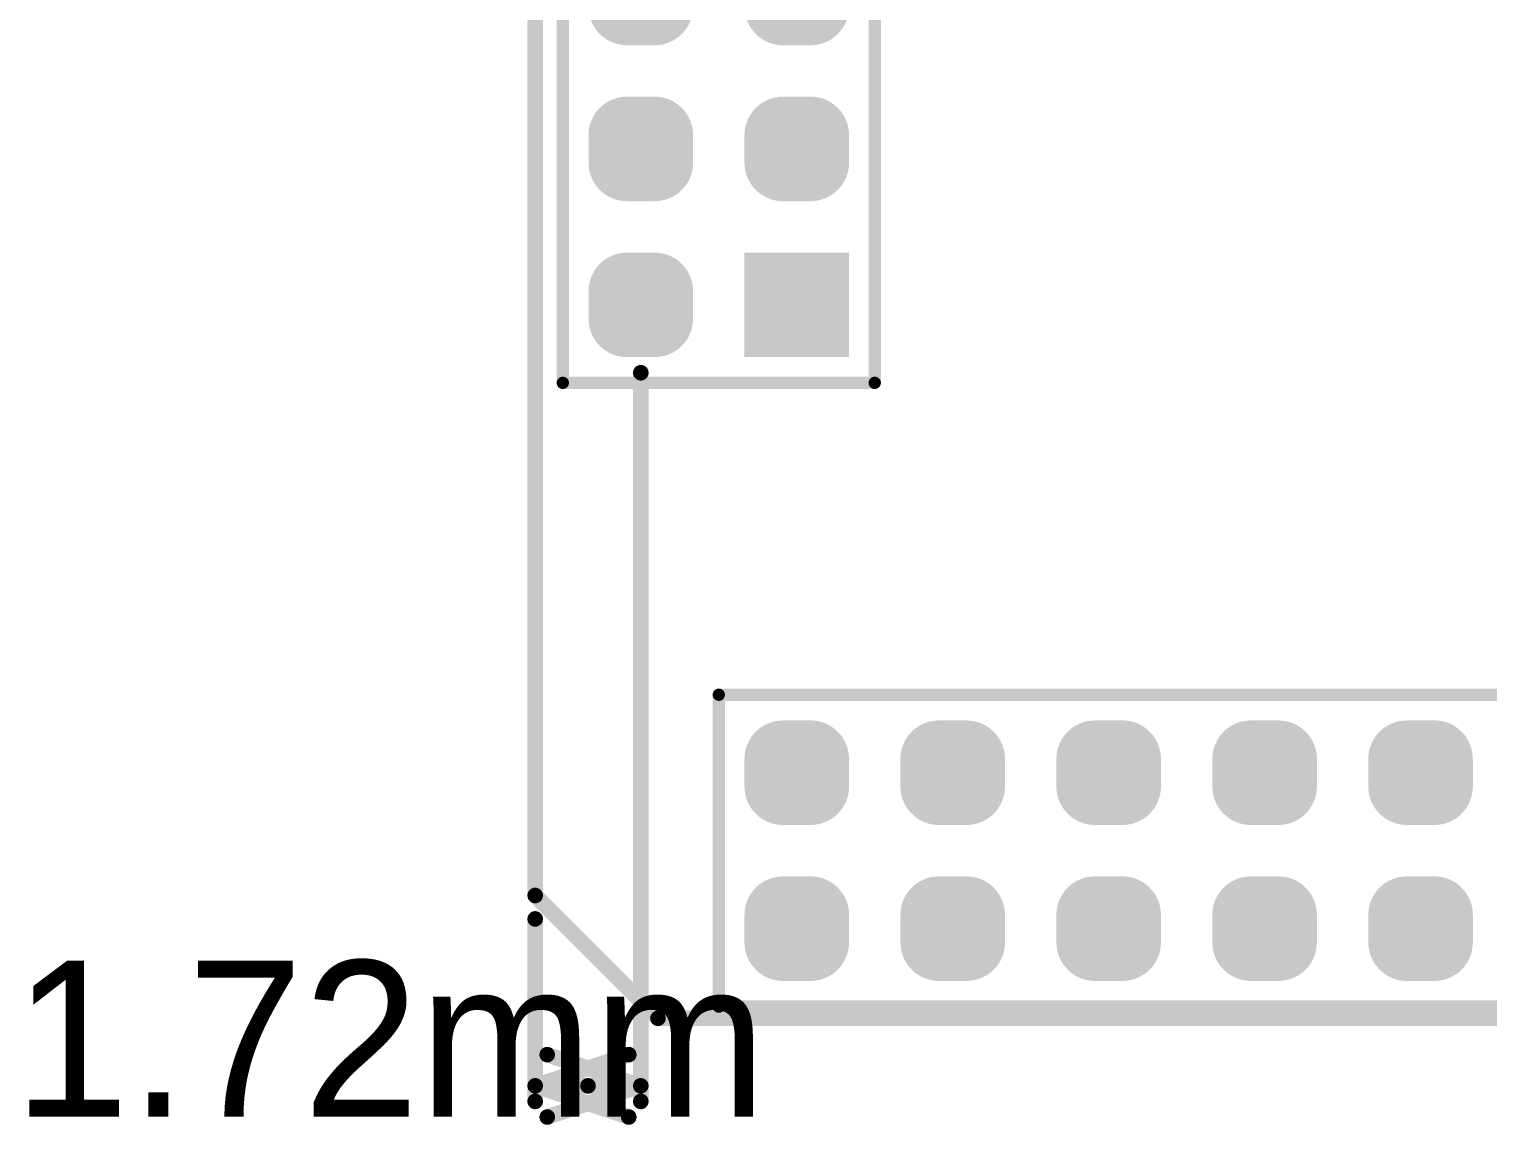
# Model space of a CAD drawing. Extents: x 4.92 to 7.06, y 1.62 to 3.45.
# Drawn here: x 5.008 to 5.943, y 1.624 to 2.327 of the extents above; entities that cross this region are included whole.
import ezdxf

# ---------------------------------------------------------------- set-up
doc = ezdxf.new("R2010")
doc.units = 0
doc.layers.get('0').update_dxf_attribs({"linetype": 'CONTINUOUS'})
for name, color, linetype in [('BOTTOMLAYER', 5, 'CONTINUOUS'), ('BOTTOMSOLDER', 6, 'CONTINUOUS'), ('KEEPOUTLAYER', 6, 'CONTINUOUS'), ('MECHANICAL15', 56, 'CONTINUOUS'), ('MULTILAYER', 9, 'CONTINUOUS'), ('TOPLAYER', 1, 'CONTINUOUS'), ('TOPOVERLAY', 2, 'CONTINUOUS'), ('TOPSOLDER', 216, 'CONTINUOUS')]:
    doc.layers.add(name, color=color, linetype=linetype)

# ---------------------------------------------------------------- blocks, each defined once
blk = doc.blocks.new('H______5X2_1')
at = {"layer": 'BOTTOMLAYER', "const_width": 0.02067}
for points in [[(-0.01919, 0.10886, 1), (0.00148, 0.10886, 1)], [(-0.00148, 0.10886, 1), (0.01919, 0.10886, 1)], [(0.08081, 0.10886, 1), (0.10148, 0.10886, 1)], [(0.09852, 0.10886, 1), (0.11919, 0.10886, 1)], [(0.18081, 0.10886, 1), (0.20148, 0.10886, 1)], [(0.19852, 0.10886, 1), (0.21919, 0.10886, 1)], [(0.28081, 0.10886, 1), (0.30148, 0.10886, 1)], [(0.29852, 0.10886, 1), (0.31919, 0.10886, 1)], [(0.38081, 0.10886, 1), (0.40148, 0.10886, 1)], [(0.39852, 0.10886, 1), (0.41919, 0.10886, 1)], [(-0.01919, 0.09114, 1), (0.00148, 0.09114, 1)], [(-0.00148, 0.09114, 1), (0.01919, 0.09114, 1)], [(0.08081, 0.09114, 1), (0.10148, 0.09114, 1)], [(0.09852, 0.09114, 1), (0.11919, 0.09114, 1)], [(0.18081, 0.09114, 1), (0.20148, 0.09114, 1)], [(0.19852, 0.09114, 1), (0.21919, 0.09114, 1)], [(0.28081, 0.09114, 1), (0.30148, 0.09114, 1)], [(0.29852, 0.09114, 1), (0.31919, 0.09114, 1)], [(0.38081, 0.09114, 1), (0.40148, 0.09114, 1)], [(0.39852, 0.09114, 1), (0.41919, 0.09114, 1)], [(0.08081, 0.00886, 1), (0.10148, 0.00886, 1)], [(0.09852, 0.00886, 1), (0.11919, 0.00886, 1)], [(0.18081, 0.00886, 1), (0.20148, 0.00886, 1)], [(0.19852, 0.00886, 1), (0.21919, 0.00886, 1)], [(0.28081, 0.00886, 1), (0.30148, 0.00886, 1)], [(0.29852, 0.00886, 1), (0.31919, 0.00886, 1)], [(0.38081, 0.00886, 1), (0.40148, 0.00886, 1)], [(0.39852, 0.00886, 1), (0.41919, 0.00886, 1)], [(0.08081, -0.00886, 1), (0.10148, -0.00886, 1)], [(0.09852, -0.00886, 1), (0.11919, -0.00886, 1)], [(0.18081, -0.00886, 1), (0.20148, -0.00886, 1)], [(0.19852, -0.00886, 1), (0.21919, -0.00886, 1)], [(0.28081, -0.00886, 1), (0.30148, -0.00886, 1)], [(0.29852, -0.00886, 1), (0.31919, -0.00886, 1)], [(0.38081, -0.00886, 1), (0.40148, -0.00886, 1)], [(0.39852, -0.00886, 1), (0.41919, -0.00886, 1)]]:
    blk.add_lwpolyline(points, format="xyb", close=True, dxfattribs=at)
at = {"layer": 'BOTTOMLAYER'}
for points in [[(-0.00886, 0.07047), (0.00886, 0.07047), (-0.00886, 0.12953), (0.00886, 0.12953)], [(0.09114, 0.07047), (0.10886, 0.07047), (0.09114, 0.12953), (0.10886, 0.12953)], [(0.19114, 0.07047), (0.20886, 0.07047), (0.19114, 0.12953), (0.20886, 0.12953)], [(0.29114, 0.07047), (0.30886, 0.07047), (0.29114, 0.12953), (0.30886, 0.12953)], [(0.39114, 0.07047), (0.40886, 0.07047), (0.39114, 0.12953), (0.40886, 0.12953)], [(-0.02953, 0.09114), (0.02953, 0.09114), (-0.02953, 0.10886), (0.02953, 0.10886)], [(0.07047, 0.09114), (0.12953, 0.09114), (0.07047, 0.10886), (0.12953, 0.10886)], [(0.17047, 0.09114), (0.22953, 0.09114), (0.17047, 0.10886), (0.22953, 0.10886)], [(0.27047, 0.09114), (0.32953, 0.09114), (0.27047, 0.10886), (0.32953, 0.10886)], [(0.37047, 0.09114), (0.42953, 0.09114), (0.37047, 0.10886), (0.42953, 0.10886)], [(-0.02953, -0.02953), (0.02953, -0.02953), (-0.02953, 0.02953), (0.02953, 0.02953)], [(0.09114, -0.02953), (0.10886, -0.02953), (0.09114, 0.02953), (0.10886, 0.02953)], [(0.19114, -0.02953), (0.20886, -0.02953), (0.19114, 0.02953), (0.20886, 0.02953)], [(0.29114, -0.02953), (0.30886, -0.02953), (0.29114, 0.02953), (0.30886, 0.02953)], [(0.39114, -0.02953), (0.40886, -0.02953), (0.39114, 0.02953), (0.40886, 0.02953)], [(0.07047, -0.00886), (0.12953, -0.00886), (0.07047, 0.00886), (0.12953, 0.00886)], [(0.17047, -0.00886), (0.22953, -0.00886), (0.17047, 0.00886), (0.22953, 0.00886)], [(0.27047, -0.00886), (0.32953, -0.00886), (0.27047, 0.00886), (0.32953, 0.00886)], [(0.37047, -0.00886), (0.42953, -0.00886), (0.37047, 0.00886), (0.42953, 0.00886)]]:
    blk.add_solid(points, dxfattribs=at)
at = {"layer": 'BOTTOMSOLDER', "const_width": 0.02467}
for points in [[(-0.02119, 0.10886, 1), (0.00348, 0.10886, 1)], [(-0.00348, 0.10886, 1), (0.02119, 0.10886, 1)], [(0.07881, 0.10886, 1), (0.10348, 0.10886, 1)], [(0.09652, 0.10886, 1), (0.12119, 0.10886, 1)], [(0.17881, 0.10886, 1), (0.20348, 0.10886, 1)], [(0.19652, 0.10886, 1), (0.22119, 0.10886, 1)], [(0.27881, 0.10886, 1), (0.30348, 0.10886, 1)], [(0.29652, 0.10886, 1), (0.32119, 0.10886, 1)], [(0.37881, 0.10886, 1), (0.40348, 0.10886, 1)], [(0.39652, 0.10886, 1), (0.42119, 0.10886, 1)], [(-0.02119, 0.09114, 1), (0.00348, 0.09114, 1)], [(-0.00348, 0.09114, 1), (0.02119, 0.09114, 1)], [(0.07881, 0.09114, 1), (0.10348, 0.09114, 1)], [(0.09652, 0.09114, 1), (0.12119, 0.09114, 1)], [(0.17881, 0.09114, 1), (0.20348, 0.09114, 1)], [(0.19652, 0.09114, 1), (0.22119, 0.09114, 1)], [(0.27881, 0.09114, 1), (0.30348, 0.09114, 1)], [(0.29652, 0.09114, 1), (0.32119, 0.09114, 1)], [(0.37881, 0.09114, 1), (0.40348, 0.09114, 1)], [(0.39652, 0.09114, 1), (0.42119, 0.09114, 1)], [(0.07881, 0.00886, 1), (0.10348, 0.00886, 1)], [(0.09652, 0.00886, 1), (0.12119, 0.00886, 1)], [(0.17881, 0.00886, 1), (0.20348, 0.00886, 1)], [(0.19652, 0.00886, 1), (0.22119, 0.00886, 1)], [(0.27881, 0.00886, 1), (0.30348, 0.00886, 1)], [(0.29652, 0.00886, 1), (0.32119, 0.00886, 1)], [(0.37881, 0.00886, 1), (0.40348, 0.00886, 1)], [(0.39652, 0.00886, 1), (0.42119, 0.00886, 1)], [(0.07881, -0.00886, 1), (0.10348, -0.00886, 1)], [(0.09652, -0.00886, 1), (0.12119, -0.00886, 1)], [(0.17881, -0.00886, 1), (0.20348, -0.00886, 1)], [(0.19652, -0.00886, 1), (0.22119, -0.00886, 1)], [(0.27881, -0.00886, 1), (0.30348, -0.00886, 1)], [(0.29652, -0.00886, 1), (0.32119, -0.00886, 1)], [(0.37881, -0.00886, 1), (0.40348, -0.00886, 1)], [(0.39652, -0.00886, 1), (0.42119, -0.00886, 1)]]:
    blk.add_lwpolyline(points, format="xyb", close=True, dxfattribs=at)
at = {"layer": 'BOTTOMSOLDER'}
for points in [[(-0.00886, 0.06647), (0.00886, 0.06647), (-0.00886, 0.13353), (0.00886, 0.13353)], [(0.09114, 0.06647), (0.10886, 0.06647), (0.09114, 0.13353), (0.10886, 0.13353)], [(0.19114, 0.06647), (0.20886, 0.06647), (0.19114, 0.13353), (0.20886, 0.13353)], [(0.29114, 0.06647), (0.30886, 0.06647), (0.29114, 0.13353), (0.30886, 0.13353)], [(0.39114, 0.06647), (0.40886, 0.06647), (0.39114, 0.13353), (0.40886, 0.13353)], [(-0.03353, 0.09114), (0.03353, 0.09114), (-0.03353, 0.10886), (0.03353, 0.10886)], [(0.06647, 0.09114), (0.13353, 0.09114), (0.06647, 0.10886), (0.13353, 0.10886)], [(0.16647, 0.09114), (0.23353, 0.09114), (0.16647, 0.10886), (0.23353, 0.10886)], [(0.26647, 0.09114), (0.33353, 0.09114), (0.26647, 0.10886), (0.33353, 0.10886)], [(0.36647, 0.09114), (0.43353, 0.09114), (0.36647, 0.10886), (0.43353, 0.10886)], [(-0.03353, -0.03353), (0.03353, -0.03353), (-0.03353, 0.03353), (0.03353, 0.03353)], [(0.09114, -0.03353), (0.10886, -0.03353), (0.09114, 0.03353), (0.10886, 0.03353)], [(0.19114, -0.03353), (0.20886, -0.03353), (0.19114, 0.03353), (0.20886, 0.03353)], [(0.29114, -0.03353), (0.30886, -0.03353), (0.29114, 0.03353), (0.30886, 0.03353)], [(0.39114, -0.03353), (0.40886, -0.03353), (0.39114, 0.03353), (0.40886, 0.03353)], [(0.06647, -0.00886), (0.13353, -0.00886), (0.06647, 0.00886), (0.13353, 0.00886)], [(0.16647, -0.00886), (0.23353, -0.00886), (0.16647, 0.00886), (0.23353, 0.00886)], [(0.26647, -0.00886), (0.33353, -0.00886), (0.26647, 0.00886), (0.33353, 0.00886)], [(0.36647, -0.00886), (0.43353, -0.00886), (0.36647, 0.00886), (0.43353, 0.00886)]]:
    blk.add_solid(points, dxfattribs=at)
at = {"layer": 'MULTILAYER', "const_width": 0.02067}
for points in [[(-0.01919, 0.10886, 1), (0.00148, 0.10886, 1)], [(-0.00148, 0.10886, 1), (0.01919, 0.10886, 1)], [(0.08081, 0.10886, 1), (0.10148, 0.10886, 1)], [(0.09852, 0.10886, 1), (0.11919, 0.10886, 1)], [(0.18081, 0.10886, 1), (0.20148, 0.10886, 1)], [(0.19852, 0.10886, 1), (0.21919, 0.10886, 1)], [(0.28081, 0.10886, 1), (0.30148, 0.10886, 1)], [(0.29852, 0.10886, 1), (0.31919, 0.10886, 1)], [(0.38081, 0.10886, 1), (0.40148, 0.10886, 1)], [(0.39852, 0.10886, 1), (0.41919, 0.10886, 1)], [(-0.01919, 0.09114, 1), (0.00148, 0.09114, 1)], [(-0.00148, 0.09114, 1), (0.01919, 0.09114, 1)], [(0.08081, 0.09114, 1), (0.10148, 0.09114, 1)], [(0.09852, 0.09114, 1), (0.11919, 0.09114, 1)], [(0.18081, 0.09114, 1), (0.20148, 0.09114, 1)], [(0.19852, 0.09114, 1), (0.21919, 0.09114, 1)], [(0.28081, 0.09114, 1), (0.30148, 0.09114, 1)], [(0.29852, 0.09114, 1), (0.31919, 0.09114, 1)], [(0.38081, 0.09114, 1), (0.40148, 0.09114, 1)], [(0.39852, 0.09114, 1), (0.41919, 0.09114, 1)], [(0.08081, 0.00886, 1), (0.10148, 0.00886, 1)], [(0.09852, 0.00886, 1), (0.11919, 0.00886, 1)], [(0.18081, 0.00886, 1), (0.20148, 0.00886, 1)], [(0.19852, 0.00886, 1), (0.21919, 0.00886, 1)], [(0.28081, 0.00886, 1), (0.30148, 0.00886, 1)], [(0.29852, 0.00886, 1), (0.31919, 0.00886, 1)], [(0.38081, 0.00886, 1), (0.40148, 0.00886, 1)], [(0.39852, 0.00886, 1), (0.41919, 0.00886, 1)], [(0.08081, -0.00886, 1), (0.10148, -0.00886, 1)], [(0.09852, -0.00886, 1), (0.11919, -0.00886, 1)], [(0.18081, -0.00886, 1), (0.20148, -0.00886, 1)], [(0.19852, -0.00886, 1), (0.21919, -0.00886, 1)], [(0.28081, -0.00886, 1), (0.30148, -0.00886, 1)], [(0.29852, -0.00886, 1), (0.31919, -0.00886, 1)], [(0.38081, -0.00886, 1), (0.40148, -0.00886, 1)], [(0.39852, -0.00886, 1), (0.41919, -0.00886, 1)]]:
    blk.add_lwpolyline(points, format="xyb", close=True, dxfattribs=at)
at = {"layer": 'MULTILAYER'}
for points in [[(-0.00886, 0.07047), (0.00886, 0.07047), (-0.00886, 0.12953), (0.00886, 0.12953)], [(0.09114, 0.07047), (0.10886, 0.07047), (0.09114, 0.12953), (0.10886, 0.12953)], [(0.19114, 0.07047), (0.20886, 0.07047), (0.19114, 0.12953), (0.20886, 0.12953)], [(0.29114, 0.07047), (0.30886, 0.07047), (0.29114, 0.12953), (0.30886, 0.12953)], [(0.39114, 0.07047), (0.40886, 0.07047), (0.39114, 0.12953), (0.40886, 0.12953)], [(-0.02953, 0.09114), (0.02953, 0.09114), (-0.02953, 0.10886), (0.02953, 0.10886)], [(0.07047, 0.09114), (0.12953, 0.09114), (0.07047, 0.10886), (0.12953, 0.10886)], [(0.17047, 0.09114), (0.22953, 0.09114), (0.17047, 0.10886), (0.22953, 0.10886)], [(0.27047, 0.09114), (0.32953, 0.09114), (0.27047, 0.10886), (0.32953, 0.10886)], [(0.37047, 0.09114), (0.42953, 0.09114), (0.37047, 0.10886), (0.42953, 0.10886)], [(-0.02953, -0.02953), (0.02953, -0.02953), (-0.02953, 0.02953), (0.02953, 0.02953)], [(0.09114, -0.02953), (0.10886, -0.02953), (0.09114, 0.02953), (0.10886, 0.02953)], [(0.19114, -0.02953), (0.20886, -0.02953), (0.19114, 0.02953), (0.20886, 0.02953)], [(0.29114, -0.02953), (0.30886, -0.02953), (0.29114, 0.02953), (0.30886, 0.02953)], [(0.39114, -0.02953), (0.40886, -0.02953), (0.39114, 0.02953), (0.40886, 0.02953)], [(0.07047, -0.00886), (0.12953, -0.00886), (0.07047, 0.00886), (0.12953, 0.00886)], [(0.17047, -0.00886), (0.22953, -0.00886), (0.17047, 0.00886), (0.22953, 0.00886)], [(0.27047, -0.00886), (0.32953, -0.00886), (0.27047, 0.00886), (0.32953, 0.00886)], [(0.37047, -0.00886), (0.42953, -0.00886), (0.37047, 0.00886), (0.42953, 0.00886)]]:
    blk.add_solid(points, dxfattribs=at)
at = {"layer": 'TOPLAYER', "const_width": 0.02067}
for points in [[(-0.01919, 0.10886, 1), (0.00148, 0.10886, 1)], [(-0.00148, 0.10886, 1), (0.01919, 0.10886, 1)], [(0.08081, 0.10886, 1), (0.10148, 0.10886, 1)], [(0.09852, 0.10886, 1), (0.11919, 0.10886, 1)], [(0.18081, 0.10886, 1), (0.20148, 0.10886, 1)], [(0.19852, 0.10886, 1), (0.21919, 0.10886, 1)], [(0.28081, 0.10886, 1), (0.30148, 0.10886, 1)], [(0.29852, 0.10886, 1), (0.31919, 0.10886, 1)], [(0.38081, 0.10886, 1), (0.40148, 0.10886, 1)], [(0.39852, 0.10886, 1), (0.41919, 0.10886, 1)], [(-0.01919, 0.09114, 1), (0.00148, 0.09114, 1)], [(-0.00148, 0.09114, 1), (0.01919, 0.09114, 1)], [(0.08081, 0.09114, 1), (0.10148, 0.09114, 1)], [(0.09852, 0.09114, 1), (0.11919, 0.09114, 1)], [(0.18081, 0.09114, 1), (0.20148, 0.09114, 1)], [(0.19852, 0.09114, 1), (0.21919, 0.09114, 1)], [(0.28081, 0.09114, 1), (0.30148, 0.09114, 1)], [(0.29852, 0.09114, 1), (0.31919, 0.09114, 1)], [(0.38081, 0.09114, 1), (0.40148, 0.09114, 1)], [(0.39852, 0.09114, 1), (0.41919, 0.09114, 1)], [(0.08081, 0.00886, 1), (0.10148, 0.00886, 1)], [(0.09852, 0.00886, 1), (0.11919, 0.00886, 1)], [(0.18081, 0.00886, 1), (0.20148, 0.00886, 1)], [(0.19852, 0.00886, 1), (0.21919, 0.00886, 1)], [(0.28081, 0.00886, 1), (0.30148, 0.00886, 1)], [(0.29852, 0.00886, 1), (0.31919, 0.00886, 1)], [(0.38081, 0.00886, 1), (0.40148, 0.00886, 1)], [(0.39852, 0.00886, 1), (0.41919, 0.00886, 1)], [(0.08081, -0.00886, 1), (0.10148, -0.00886, 1)], [(0.09852, -0.00886, 1), (0.11919, -0.00886, 1)], [(0.18081, -0.00886, 1), (0.20148, -0.00886, 1)], [(0.19852, -0.00886, 1), (0.21919, -0.00886, 1)], [(0.28081, -0.00886, 1), (0.30148, -0.00886, 1)], [(0.29852, -0.00886, 1), (0.31919, -0.00886, 1)], [(0.38081, -0.00886, 1), (0.40148, -0.00886, 1)], [(0.39852, -0.00886, 1), (0.41919, -0.00886, 1)]]:
    blk.add_lwpolyline(points, format="xyb", close=True, dxfattribs=at)
at = {"layer": 'TOPLAYER'}
for points in [[(-0.00886, 0.07047), (0.00886, 0.07047), (-0.00886, 0.12953), (0.00886, 0.12953)], [(0.09114, 0.07047), (0.10886, 0.07047), (0.09114, 0.12953), (0.10886, 0.12953)], [(0.19114, 0.07047), (0.20886, 0.07047), (0.19114, 0.12953), (0.20886, 0.12953)], [(0.29114, 0.07047), (0.30886, 0.07047), (0.29114, 0.12953), (0.30886, 0.12953)], [(0.39114, 0.07047), (0.40886, 0.07047), (0.39114, 0.12953), (0.40886, 0.12953)], [(-0.02953, 0.09114), (0.02953, 0.09114), (-0.02953, 0.10886), (0.02953, 0.10886)], [(0.07047, 0.09114), (0.12953, 0.09114), (0.07047, 0.10886), (0.12953, 0.10886)], [(0.17047, 0.09114), (0.22953, 0.09114), (0.17047, 0.10886), (0.22953, 0.10886)], [(0.27047, 0.09114), (0.32953, 0.09114), (0.27047, 0.10886), (0.32953, 0.10886)], [(0.37047, 0.09114), (0.42953, 0.09114), (0.37047, 0.10886), (0.42953, 0.10886)], [(-0.02953, -0.02953), (0.02953, -0.02953), (-0.02953, 0.02953), (0.02953, 0.02953)], [(0.09114, -0.02953), (0.10886, -0.02953), (0.09114, 0.02953), (0.10886, 0.02953)], [(0.19114, -0.02953), (0.20886, -0.02953), (0.19114, 0.02953), (0.20886, 0.02953)], [(0.29114, -0.02953), (0.30886, -0.02953), (0.29114, 0.02953), (0.30886, 0.02953)], [(0.39114, -0.02953), (0.40886, -0.02953), (0.39114, 0.02953), (0.40886, 0.02953)], [(0.07047, -0.00886), (0.12953, -0.00886), (0.07047, 0.00886), (0.12953, 0.00886)], [(0.17047, -0.00886), (0.22953, -0.00886), (0.17047, 0.00886), (0.22953, 0.00886)], [(0.27047, -0.00886), (0.32953, -0.00886), (0.27047, 0.00886), (0.32953, 0.00886)], [(0.37047, -0.00886), (0.42953, -0.00886), (0.37047, 0.00886), (0.42953, 0.00886)]]:
    blk.add_solid(points, dxfattribs=at)
at = {"layer": 'TOPOVERLAY', "const_width": 0.00787}
for points in [[(-0.05, 0.15), (-0.05, -0.05)], [(-0.05, 0.15), (0.45, 0.15)], [(0.45, 0.15), (0.45, -0.05)], [(-0.05, -0.05), (0.45, -0.05)]]:
    blk.add_lwpolyline(points, dxfattribs=at)
at = {"layer": 'TOPOVERLAY', "const_width": 0.00394}
for points in [[(-0.05197, 0.15, 1), (-0.04803, 0.15, 1)], [(-0.05197, 0.15, 1), (-0.04803, 0.15, 1)], [(0.44803, 0.15, 1), (0.45197, 0.15, 1)], [(0.44803, 0.15, 1), (0.45197, 0.15, 1)], [(-0.05197, -0.05, 1), (-0.04803, -0.05, 1)], [(-0.05197, -0.05, 1), (-0.04803, -0.05, 1)], [(0.44803, -0.05, 1), (0.45197, -0.05, 1)], [(0.44803, -0.05, 1), (0.45197, -0.05, 1)]]:
    blk.add_lwpolyline(points, format="xyb", close=True, dxfattribs=at)
at = {"layer": 'TOPSOLDER', "const_width": 0.02467}
for points in [[(-0.02119, 0.10886, 1), (0.00348, 0.10886, 1)], [(-0.00348, 0.10886, 1), (0.02119, 0.10886, 1)], [(0.07881, 0.10886, 1), (0.10348, 0.10886, 1)], [(0.09652, 0.10886, 1), (0.12119, 0.10886, 1)], [(0.17881, 0.10886, 1), (0.20348, 0.10886, 1)], [(0.19652, 0.10886, 1), (0.22119, 0.10886, 1)], [(0.27881, 0.10886, 1), (0.30348, 0.10886, 1)], [(0.29652, 0.10886, 1), (0.32119, 0.10886, 1)], [(0.37881, 0.10886, 1), (0.40348, 0.10886, 1)], [(0.39652, 0.10886, 1), (0.42119, 0.10886, 1)], [(-0.02119, 0.09114, 1), (0.00348, 0.09114, 1)], [(-0.00348, 0.09114, 1), (0.02119, 0.09114, 1)], [(0.07881, 0.09114, 1), (0.10348, 0.09114, 1)], [(0.09652, 0.09114, 1), (0.12119, 0.09114, 1)], [(0.17881, 0.09114, 1), (0.20348, 0.09114, 1)], [(0.19652, 0.09114, 1), (0.22119, 0.09114, 1)], [(0.27881, 0.09114, 1), (0.30348, 0.09114, 1)], [(0.29652, 0.09114, 1), (0.32119, 0.09114, 1)], [(0.37881, 0.09114, 1), (0.40348, 0.09114, 1)], [(0.39652, 0.09114, 1), (0.42119, 0.09114, 1)], [(0.07881, 0.00886, 1), (0.10348, 0.00886, 1)], [(0.09652, 0.00886, 1), (0.12119, 0.00886, 1)], [(0.17881, 0.00886, 1), (0.20348, 0.00886, 1)], [(0.19652, 0.00886, 1), (0.22119, 0.00886, 1)], [(0.27881, 0.00886, 1), (0.30348, 0.00886, 1)], [(0.29652, 0.00886, 1), (0.32119, 0.00886, 1)], [(0.37881, 0.00886, 1), (0.40348, 0.00886, 1)], [(0.39652, 0.00886, 1), (0.42119, 0.00886, 1)], [(0.07881, -0.00886, 1), (0.10348, -0.00886, 1)], [(0.09652, -0.00886, 1), (0.12119, -0.00886, 1)], [(0.17881, -0.00886, 1), (0.20348, -0.00886, 1)], [(0.19652, -0.00886, 1), (0.22119, -0.00886, 1)], [(0.27881, -0.00886, 1), (0.30348, -0.00886, 1)], [(0.29652, -0.00886, 1), (0.32119, -0.00886, 1)], [(0.37881, -0.00886, 1), (0.40348, -0.00886, 1)], [(0.39652, -0.00886, 1), (0.42119, -0.00886, 1)]]:
    blk.add_lwpolyline(points, format="xyb", close=True, dxfattribs=at)
at = {"layer": 'TOPSOLDER'}
for points in [[(-0.00886, 0.06647), (0.00886, 0.06647), (-0.00886, 0.13353), (0.00886, 0.13353)], [(0.09114, 0.06647), (0.10886, 0.06647), (0.09114, 0.13353), (0.10886, 0.13353)], [(0.19114, 0.06647), (0.20886, 0.06647), (0.19114, 0.13353), (0.20886, 0.13353)], [(0.29114, 0.06647), (0.30886, 0.06647), (0.29114, 0.13353), (0.30886, 0.13353)], [(0.39114, 0.06647), (0.40886, 0.06647), (0.39114, 0.13353), (0.40886, 0.13353)], [(-0.03353, 0.09114), (0.03353, 0.09114), (-0.03353, 0.10886), (0.03353, 0.10886)], [(0.06647, 0.09114), (0.13353, 0.09114), (0.06647, 0.10886), (0.13353, 0.10886)], [(0.16647, 0.09114), (0.23353, 0.09114), (0.16647, 0.10886), (0.23353, 0.10886)], [(0.26647, 0.09114), (0.33353, 0.09114), (0.26647, 0.10886), (0.33353, 0.10886)], [(0.36647, 0.09114), (0.43353, 0.09114), (0.36647, 0.10886), (0.43353, 0.10886)], [(-0.03353, -0.03353), (0.03353, -0.03353), (-0.03353, 0.03353), (0.03353, 0.03353)], [(0.09114, -0.03353), (0.10886, -0.03353), (0.09114, 0.03353), (0.10886, 0.03353)], [(0.19114, -0.03353), (0.20886, -0.03353), (0.19114, 0.03353), (0.20886, 0.03353)], [(0.29114, -0.03353), (0.30886, -0.03353), (0.29114, 0.03353), (0.30886, 0.03353)], [(0.39114, -0.03353), (0.40886, -0.03353), (0.39114, 0.03353), (0.40886, 0.03353)], [(0.06647, -0.00886), (0.13353, -0.00886), (0.06647, 0.00886), (0.13353, 0.00886)], [(0.16647, -0.00886), (0.23353, -0.00886), (0.16647, 0.00886), (0.23353, 0.00886)], [(0.26647, -0.00886), (0.33353, -0.00886), (0.26647, 0.00886), (0.33353, 0.00886)], [(0.36647, -0.00886), (0.43353, -0.00886), (0.36647, 0.00886), (0.43353, 0.00886)]]:
    blk.add_solid(points, dxfattribs=at)
blk = doc.blocks.new('HDR2X13_2')
at = {"layer": 'BOTTOMLAYER', "const_width": 0.02067}
for points in [[(0.78081, 0.10886, 1), (0.80148, 0.10886, 1)], [(0.79852, 0.10886, 1), (0.81919, 0.10886, 1)], [(0.88081, 0.10886, 1), (0.90148, 0.10886, 1)], [(0.89852, 0.10886, 1), (0.91919, 0.10886, 1)], [(0.98081, 0.10886, 1), (1.00148, 0.10886, 1)], [(0.99852, 0.10886, 1), (1.01919, 0.10886, 1)], [(1.08081, 0.10886, 1), (1.10148, 0.10886, 1)], [(1.09852, 0.10886, 1), (1.11919, 0.10886, 1)], [(1.18081, 0.10886, 1), (1.20148, 0.10886, 1)], [(1.19852, 0.10886, 1), (1.21919, 0.10886, 1)], [(0.78081, 0.09114, 1), (0.80148, 0.09114, 1)], [(0.79852, 0.09114, 1), (0.81919, 0.09114, 1)], [(0.88081, 0.09114, 1), (0.90148, 0.09114, 1)], [(0.89852, 0.09114, 1), (0.91919, 0.09114, 1)], [(0.98081, 0.09114, 1), (1.00148, 0.09114, 1)], [(0.99852, 0.09114, 1), (1.01919, 0.09114, 1)], [(1.08081, 0.09114, 1), (1.10148, 0.09114, 1)], [(1.09852, 0.09114, 1), (1.11919, 0.09114, 1)], [(1.18081, 0.09114, 1), (1.20148, 0.09114, 1)], [(1.19852, 0.09114, 1), (1.21919, 0.09114, 1)], [(0.78081, 0.00886, 1), (0.80148, 0.00886, 1)], [(0.79852, 0.00886, 1), (0.81919, 0.00886, 1)], [(0.88081, 0.00886, 1), (0.90148, 0.00886, 1)], [(0.89852, 0.00886, 1), (0.91919, 0.00886, 1)], [(0.98081, 0.00886, 1), (1.00148, 0.00886, 1)], [(0.99852, 0.00886, 1), (1.01919, 0.00886, 1)], [(1.08081, 0.00886, 1), (1.10148, 0.00886, 1)], [(1.09852, 0.00886, 1), (1.11919, 0.00886, 1)], [(1.18081, 0.00886, 1), (1.20148, 0.00886, 1)], [(1.19852, 0.00886, 1), (1.21919, 0.00886, 1)], [(0.78081, -0.00886, 1), (0.80148, -0.00886, 1)], [(0.79852, -0.00886, 1), (0.81919, -0.00886, 1)], [(0.88081, -0.00886, 1), (0.90148, -0.00886, 1)], [(0.89852, -0.00886, 1), (0.91919, -0.00886, 1)], [(0.98081, -0.00886, 1), (1.00148, -0.00886, 1)], [(0.99852, -0.00886, 1), (1.01919, -0.00886, 1)], [(1.08081, -0.00886, 1), (1.10148, -0.00886, 1)], [(1.09852, -0.00886, 1), (1.11919, -0.00886, 1)], [(1.18081, -0.00886, 1), (1.20148, -0.00886, 1)], [(1.19852, -0.00886, 1), (1.21919, -0.00886, 1)]]:
    blk.add_lwpolyline(points, format="xyb", close=True, dxfattribs=at)
at = {"layer": 'BOTTOMLAYER'}
for points in [[(0.79114, 0.07047), (0.80886, 0.07047), (0.79114, 0.12953), (0.80886, 0.12953)], [(0.89114, 0.07047), (0.90886, 0.07047), (0.89114, 0.12953), (0.90886, 0.12953)], [(0.99114, 0.07047), (1.00886, 0.07047), (0.99114, 0.12953), (1.00886, 0.12953)], [(1.09114, 0.07047), (1.10886, 0.07047), (1.09114, 0.12953), (1.10886, 0.12953)], [(1.19114, 0.07047), (1.20886, 0.07047), (1.19114, 0.12953), (1.20886, 0.12953)], [(0.77047, 0.09114), (0.82953, 0.09114), (0.77047, 0.10886), (0.82953, 0.10886)], [(0.87047, 0.09114), (0.92953, 0.09114), (0.87047, 0.10886), (0.92953, 0.10886)], [(0.97047, 0.09114), (1.02953, 0.09114), (0.97047, 0.10886), (1.02953, 0.10886)], [(1.07047, 0.09114), (1.12953, 0.09114), (1.07047, 0.10886), (1.12953, 0.10886)], [(1.17047, 0.09114), (1.22953, 0.09114), (1.17047, 0.10886), (1.22953, 0.10886)], [(0.79114, -0.02953), (0.80886, -0.02953), (0.79114, 0.02953), (0.80886, 0.02953)], [(0.89114, -0.02953), (0.90886, -0.02953), (0.89114, 0.02953), (0.90886, 0.02953)], [(0.99114, -0.02953), (1.00886, -0.02953), (0.99114, 0.02953), (1.00886, 0.02953)], [(1.09114, -0.02953), (1.10886, -0.02953), (1.09114, 0.02953), (1.10886, 0.02953)], [(1.19114, -0.02953), (1.20886, -0.02953), (1.19114, 0.02953), (1.20886, 0.02953)], [(0.77047, -0.00886), (0.82953, -0.00886), (0.77047, 0.00886), (0.82953, 0.00886)], [(0.87047, -0.00886), (0.92953, -0.00886), (0.87047, 0.00886), (0.92953, 0.00886)], [(0.97047, -0.00886), (1.02953, -0.00886), (0.97047, 0.00886), (1.02953, 0.00886)], [(1.07047, -0.00886), (1.12953, -0.00886), (1.07047, 0.00886), (1.12953, 0.00886)], [(1.17047, -0.00886), (1.22953, -0.00886), (1.17047, 0.00886), (1.22953, 0.00886)]]:
    blk.add_solid(points, dxfattribs=at)
at = {"layer": 'BOTTOMSOLDER', "const_width": 0.02467}
for points in [[(0.77881, 0.10886, 1), (0.80348, 0.10886, 1)], [(0.79652, 0.10886, 1), (0.82119, 0.10886, 1)], [(0.87881, 0.10886, 1), (0.90348, 0.10886, 1)], [(0.89652, 0.10886, 1), (0.92119, 0.10886, 1)], [(0.97881, 0.10886, 1), (1.00348, 0.10886, 1)], [(0.99652, 0.10886, 1), (1.02119, 0.10886, 1)], [(1.07881, 0.10886, 1), (1.10348, 0.10886, 1)], [(1.09652, 0.10886, 1), (1.12119, 0.10886, 1)], [(1.17881, 0.10886, 1), (1.20348, 0.10886, 1)], [(1.19652, 0.10886, 1), (1.22119, 0.10886, 1)], [(0.77881, 0.09114, 1), (0.80348, 0.09114, 1)], [(0.79652, 0.09114, 1), (0.82119, 0.09114, 1)], [(0.87881, 0.09114, 1), (0.90348, 0.09114, 1)], [(0.89652, 0.09114, 1), (0.92119, 0.09114, 1)], [(0.97881, 0.09114, 1), (1.00348, 0.09114, 1)], [(0.99652, 0.09114, 1), (1.02119, 0.09114, 1)], [(1.07881, 0.09114, 1), (1.10348, 0.09114, 1)], [(1.09652, 0.09114, 1), (1.12119, 0.09114, 1)], [(1.17881, 0.09114, 1), (1.20348, 0.09114, 1)], [(1.19652, 0.09114, 1), (1.22119, 0.09114, 1)], [(0.77881, 0.00886, 1), (0.80348, 0.00886, 1)], [(0.79652, 0.00886, 1), (0.82119, 0.00886, 1)], [(0.87881, 0.00886, 1), (0.90348, 0.00886, 1)], [(0.89652, 0.00886, 1), (0.92119, 0.00886, 1)], [(0.97881, 0.00886, 1), (1.00348, 0.00886, 1)], [(0.99652, 0.00886, 1), (1.02119, 0.00886, 1)], [(1.07881, 0.00886, 1), (1.10348, 0.00886, 1)], [(1.09652, 0.00886, 1), (1.12119, 0.00886, 1)], [(1.17881, 0.00886, 1), (1.20348, 0.00886, 1)], [(1.19652, 0.00886, 1), (1.22119, 0.00886, 1)], [(0.77881, -0.00886, 1), (0.80348, -0.00886, 1)], [(0.79652, -0.00886, 1), (0.82119, -0.00886, 1)], [(0.87881, -0.00886, 1), (0.90348, -0.00886, 1)], [(0.89652, -0.00886, 1), (0.92119, -0.00886, 1)], [(0.97881, -0.00886, 1), (1.00348, -0.00886, 1)], [(0.99652, -0.00886, 1), (1.02119, -0.00886, 1)], [(1.07881, -0.00886, 1), (1.10348, -0.00886, 1)], [(1.09652, -0.00886, 1), (1.12119, -0.00886, 1)], [(1.17881, -0.00886, 1), (1.20348, -0.00886, 1)], [(1.19652, -0.00886, 1), (1.22119, -0.00886, 1)]]:
    blk.add_lwpolyline(points, format="xyb", close=True, dxfattribs=at)
at = {"layer": 'BOTTOMSOLDER'}
for points in [[(0.79114, 0.06647), (0.80886, 0.06647), (0.79114, 0.13353), (0.80886, 0.13353)], [(0.89114, 0.06647), (0.90886, 0.06647), (0.89114, 0.13353), (0.90886, 0.13353)], [(0.99114, 0.06647), (1.00886, 0.06647), (0.99114, 0.13353), (1.00886, 0.13353)], [(1.09114, 0.06647), (1.10886, 0.06647), (1.09114, 0.13353), (1.10886, 0.13353)], [(1.19114, 0.06647), (1.20886, 0.06647), (1.19114, 0.13353), (1.20886, 0.13353)], [(0.76647, 0.09114), (0.83353, 0.09114), (0.76647, 0.10886), (0.83353, 0.10886)], [(0.86647, 0.09114), (0.93353, 0.09114), (0.86647, 0.10886), (0.93353, 0.10886)], [(0.96647, 0.09114), (1.03353, 0.09114), (0.96647, 0.10886), (1.03353, 0.10886)], [(1.06647, 0.09114), (1.13353, 0.09114), (1.06647, 0.10886), (1.13353, 0.10886)], [(1.16647, 0.09114), (1.23353, 0.09114), (1.16647, 0.10886), (1.23353, 0.10886)], [(0.79114, -0.03353), (0.80886, -0.03353), (0.79114, 0.03353), (0.80886, 0.03353)], [(0.89114, -0.03353), (0.90886, -0.03353), (0.89114, 0.03353), (0.90886, 0.03353)], [(0.99114, -0.03353), (1.00886, -0.03353), (0.99114, 0.03353), (1.00886, 0.03353)], [(1.09114, -0.03353), (1.10886, -0.03353), (1.09114, 0.03353), (1.10886, 0.03353)], [(1.19114, -0.03353), (1.20886, -0.03353), (1.19114, 0.03353), (1.20886, 0.03353)], [(0.76647, -0.00886), (0.83353, -0.00886), (0.76647, 0.00886), (0.83353, 0.00886)], [(0.86647, -0.00886), (0.93353, -0.00886), (0.86647, 0.00886), (0.93353, 0.00886)], [(0.96647, -0.00886), (1.03353, -0.00886), (0.96647, 0.00886), (1.03353, 0.00886)], [(1.06647, -0.00886), (1.13353, -0.00886), (1.06647, 0.00886), (1.13353, 0.00886)], [(1.16647, -0.00886), (1.23353, -0.00886), (1.16647, 0.00886), (1.23353, 0.00886)]]:
    blk.add_solid(points, dxfattribs=at)
at = {"layer": 'MULTILAYER', "const_width": 0.02067}
for points in [[(0.78081, 0.10886, 1), (0.80148, 0.10886, 1)], [(0.79852, 0.10886, 1), (0.81919, 0.10886, 1)], [(0.88081, 0.10886, 1), (0.90148, 0.10886, 1)], [(0.89852, 0.10886, 1), (0.91919, 0.10886, 1)], [(0.98081, 0.10886, 1), (1.00148, 0.10886, 1)], [(0.99852, 0.10886, 1), (1.01919, 0.10886, 1)], [(1.08081, 0.10886, 1), (1.10148, 0.10886, 1)], [(1.09852, 0.10886, 1), (1.11919, 0.10886, 1)], [(1.18081, 0.10886, 1), (1.20148, 0.10886, 1)], [(1.19852, 0.10886, 1), (1.21919, 0.10886, 1)], [(0.78081, 0.09114, 1), (0.80148, 0.09114, 1)], [(0.79852, 0.09114, 1), (0.81919, 0.09114, 1)], [(0.88081, 0.09114, 1), (0.90148, 0.09114, 1)], [(0.89852, 0.09114, 1), (0.91919, 0.09114, 1)], [(0.98081, 0.09114, 1), (1.00148, 0.09114, 1)], [(0.99852, 0.09114, 1), (1.01919, 0.09114, 1)], [(1.08081, 0.09114, 1), (1.10148, 0.09114, 1)], [(1.09852, 0.09114, 1), (1.11919, 0.09114, 1)], [(1.18081, 0.09114, 1), (1.20148, 0.09114, 1)], [(1.19852, 0.09114, 1), (1.21919, 0.09114, 1)], [(0.78081, 0.00886, 1), (0.80148, 0.00886, 1)], [(0.79852, 0.00886, 1), (0.81919, 0.00886, 1)], [(0.88081, 0.00886, 1), (0.90148, 0.00886, 1)], [(0.89852, 0.00886, 1), (0.91919, 0.00886, 1)], [(0.98081, 0.00886, 1), (1.00148, 0.00886, 1)], [(0.99852, 0.00886, 1), (1.01919, 0.00886, 1)], [(1.08081, 0.00886, 1), (1.10148, 0.00886, 1)], [(1.09852, 0.00886, 1), (1.11919, 0.00886, 1)], [(1.18081, 0.00886, 1), (1.20148, 0.00886, 1)], [(1.19852, 0.00886, 1), (1.21919, 0.00886, 1)], [(0.78081, -0.00886, 1), (0.80148, -0.00886, 1)], [(0.79852, -0.00886, 1), (0.81919, -0.00886, 1)], [(0.88081, -0.00886, 1), (0.90148, -0.00886, 1)], [(0.89852, -0.00886, 1), (0.91919, -0.00886, 1)], [(0.98081, -0.00886, 1), (1.00148, -0.00886, 1)], [(0.99852, -0.00886, 1), (1.01919, -0.00886, 1)], [(1.08081, -0.00886, 1), (1.10148, -0.00886, 1)], [(1.09852, -0.00886, 1), (1.11919, -0.00886, 1)], [(1.18081, -0.00886, 1), (1.20148, -0.00886, 1)], [(1.19852, -0.00886, 1), (1.21919, -0.00886, 1)]]:
    blk.add_lwpolyline(points, format="xyb", close=True, dxfattribs=at)
at = {"layer": 'MULTILAYER'}
for points in [[(0.79114, 0.07047), (0.80886, 0.07047), (0.79114, 0.12953), (0.80886, 0.12953)], [(0.89114, 0.07047), (0.90886, 0.07047), (0.89114, 0.12953), (0.90886, 0.12953)], [(0.99114, 0.07047), (1.00886, 0.07047), (0.99114, 0.12953), (1.00886, 0.12953)], [(1.09114, 0.07047), (1.10886, 0.07047), (1.09114, 0.12953), (1.10886, 0.12953)], [(1.19114, 0.07047), (1.20886, 0.07047), (1.19114, 0.12953), (1.20886, 0.12953)], [(0.77047, 0.09114), (0.82953, 0.09114), (0.77047, 0.10886), (0.82953, 0.10886)], [(0.87047, 0.09114), (0.92953, 0.09114), (0.87047, 0.10886), (0.92953, 0.10886)], [(0.97047, 0.09114), (1.02953, 0.09114), (0.97047, 0.10886), (1.02953, 0.10886)], [(1.07047, 0.09114), (1.12953, 0.09114), (1.07047, 0.10886), (1.12953, 0.10886)], [(1.17047, 0.09114), (1.22953, 0.09114), (1.17047, 0.10886), (1.22953, 0.10886)], [(0.79114, -0.02953), (0.80886, -0.02953), (0.79114, 0.02953), (0.80886, 0.02953)], [(0.89114, -0.02953), (0.90886, -0.02953), (0.89114, 0.02953), (0.90886, 0.02953)], [(0.99114, -0.02953), (1.00886, -0.02953), (0.99114, 0.02953), (1.00886, 0.02953)], [(1.09114, -0.02953), (1.10886, -0.02953), (1.09114, 0.02953), (1.10886, 0.02953)], [(1.19114, -0.02953), (1.20886, -0.02953), (1.19114, 0.02953), (1.20886, 0.02953)], [(0.77047, -0.00886), (0.82953, -0.00886), (0.77047, 0.00886), (0.82953, 0.00886)], [(0.87047, -0.00886), (0.92953, -0.00886), (0.87047, 0.00886), (0.92953, 0.00886)], [(0.97047, -0.00886), (1.02953, -0.00886), (0.97047, 0.00886), (1.02953, 0.00886)], [(1.07047, -0.00886), (1.12953, -0.00886), (1.07047, 0.00886), (1.12953, 0.00886)], [(1.17047, -0.00886), (1.22953, -0.00886), (1.17047, 0.00886), (1.22953, 0.00886)]]:
    blk.add_solid(points, dxfattribs=at)
at = {"layer": 'TOPLAYER', "const_width": 0.02067}
for points in [[(0.78081, 0.10886, 1), (0.80148, 0.10886, 1)], [(0.79852, 0.10886, 1), (0.81919, 0.10886, 1)], [(0.88081, 0.10886, 1), (0.90148, 0.10886, 1)], [(0.89852, 0.10886, 1), (0.91919, 0.10886, 1)], [(0.98081, 0.10886, 1), (1.00148, 0.10886, 1)], [(0.99852, 0.10886, 1), (1.01919, 0.10886, 1)], [(1.08081, 0.10886, 1), (1.10148, 0.10886, 1)], [(1.09852, 0.10886, 1), (1.11919, 0.10886, 1)], [(1.18081, 0.10886, 1), (1.20148, 0.10886, 1)], [(1.19852, 0.10886, 1), (1.21919, 0.10886, 1)], [(0.78081, 0.09114, 1), (0.80148, 0.09114, 1)], [(0.79852, 0.09114, 1), (0.81919, 0.09114, 1)], [(0.88081, 0.09114, 1), (0.90148, 0.09114, 1)], [(0.89852, 0.09114, 1), (0.91919, 0.09114, 1)], [(0.98081, 0.09114, 1), (1.00148, 0.09114, 1)], [(0.99852, 0.09114, 1), (1.01919, 0.09114, 1)], [(1.08081, 0.09114, 1), (1.10148, 0.09114, 1)], [(1.09852, 0.09114, 1), (1.11919, 0.09114, 1)], [(1.18081, 0.09114, 1), (1.20148, 0.09114, 1)], [(1.19852, 0.09114, 1), (1.21919, 0.09114, 1)], [(0.78081, 0.00886, 1), (0.80148, 0.00886, 1)], [(0.79852, 0.00886, 1), (0.81919, 0.00886, 1)], [(0.88081, 0.00886, 1), (0.90148, 0.00886, 1)], [(0.89852, 0.00886, 1), (0.91919, 0.00886, 1)], [(0.98081, 0.00886, 1), (1.00148, 0.00886, 1)], [(0.99852, 0.00886, 1), (1.01919, 0.00886, 1)], [(1.08081, 0.00886, 1), (1.10148, 0.00886, 1)], [(1.09852, 0.00886, 1), (1.11919, 0.00886, 1)], [(1.18081, 0.00886, 1), (1.20148, 0.00886, 1)], [(1.19852, 0.00886, 1), (1.21919, 0.00886, 1)], [(0.78081, -0.00886, 1), (0.80148, -0.00886, 1)], [(0.79852, -0.00886, 1), (0.81919, -0.00886, 1)], [(0.88081, -0.00886, 1), (0.90148, -0.00886, 1)], [(0.89852, -0.00886, 1), (0.91919, -0.00886, 1)], [(0.98081, -0.00886, 1), (1.00148, -0.00886, 1)], [(0.99852, -0.00886, 1), (1.01919, -0.00886, 1)], [(1.08081, -0.00886, 1), (1.10148, -0.00886, 1)], [(1.09852, -0.00886, 1), (1.11919, -0.00886, 1)], [(1.18081, -0.00886, 1), (1.20148, -0.00886, 1)], [(1.19852, -0.00886, 1), (1.21919, -0.00886, 1)]]:
    blk.add_lwpolyline(points, format="xyb", close=True, dxfattribs=at)
at = {"layer": 'TOPLAYER'}
for points in [[(0.79114, 0.07047), (0.80886, 0.07047), (0.79114, 0.12953), (0.80886, 0.12953)], [(0.89114, 0.07047), (0.90886, 0.07047), (0.89114, 0.12953), (0.90886, 0.12953)], [(0.99114, 0.07047), (1.00886, 0.07047), (0.99114, 0.12953), (1.00886, 0.12953)], [(1.09114, 0.07047), (1.10886, 0.07047), (1.09114, 0.12953), (1.10886, 0.12953)], [(1.19114, 0.07047), (1.20886, 0.07047), (1.19114, 0.12953), (1.20886, 0.12953)], [(0.77047, 0.09114), (0.82953, 0.09114), (0.77047, 0.10886), (0.82953, 0.10886)], [(0.87047, 0.09114), (0.92953, 0.09114), (0.87047, 0.10886), (0.92953, 0.10886)], [(0.97047, 0.09114), (1.02953, 0.09114), (0.97047, 0.10886), (1.02953, 0.10886)], [(1.07047, 0.09114), (1.12953, 0.09114), (1.07047, 0.10886), (1.12953, 0.10886)], [(1.17047, 0.09114), (1.22953, 0.09114), (1.17047, 0.10886), (1.22953, 0.10886)], [(0.79114, -0.02953), (0.80886, -0.02953), (0.79114, 0.02953), (0.80886, 0.02953)], [(0.89114, -0.02953), (0.90886, -0.02953), (0.89114, 0.02953), (0.90886, 0.02953)], [(0.99114, -0.02953), (1.00886, -0.02953), (0.99114, 0.02953), (1.00886, 0.02953)], [(1.09114, -0.02953), (1.10886, -0.02953), (1.09114, 0.02953), (1.10886, 0.02953)], [(1.19114, -0.02953), (1.20886, -0.02953), (1.19114, 0.02953), (1.20886, 0.02953)], [(0.77047, -0.00886), (0.82953, -0.00886), (0.77047, 0.00886), (0.82953, 0.00886)], [(0.87047, -0.00886), (0.92953, -0.00886), (0.87047, 0.00886), (0.92953, 0.00886)], [(0.97047, -0.00886), (1.02953, -0.00886), (0.97047, 0.00886), (1.02953, 0.00886)], [(1.07047, -0.00886), (1.12953, -0.00886), (1.07047, 0.00886), (1.12953, 0.00886)], [(1.17047, -0.00886), (1.22953, -0.00886), (1.17047, 0.00886), (1.22953, 0.00886)]]:
    blk.add_solid(points, dxfattribs=at)
at = {"layer": 'TOPOVERLAY', "const_width": 0.00787}
for points in [[(1.25, 0.15), (-0.05, 0.15)], [(1.25, 0.15), (1.25, -0.05)], [(1.25, -0.05), (-0.05, -0.05)]]:
    blk.add_lwpolyline(points, dxfattribs=at)
at = {"layer": 'TOPOVERLAY', "const_width": 0.00394}
for points in [[(1.24803, 0.15, 1), (1.25197, 0.15, 1)], [(1.24803, 0.15, 1), (1.25197, 0.15, 1)], [(1.24803, -0.05, 1), (1.25197, -0.05, 1)], [(1.24803, -0.05, 1), (1.25197, -0.05, 1)]]:
    blk.add_lwpolyline(points, format="xyb", close=True, dxfattribs=at)
at = {"layer": 'TOPSOLDER', "const_width": 0.02467}
for points in [[(0.77881, 0.10886, 1), (0.80348, 0.10886, 1)], [(0.79652, 0.10886, 1), (0.82119, 0.10886, 1)], [(0.87881, 0.10886, 1), (0.90348, 0.10886, 1)], [(0.89652, 0.10886, 1), (0.92119, 0.10886, 1)], [(0.97881, 0.10886, 1), (1.00348, 0.10886, 1)], [(0.99652, 0.10886, 1), (1.02119, 0.10886, 1)], [(1.07881, 0.10886, 1), (1.10348, 0.10886, 1)], [(1.09652, 0.10886, 1), (1.12119, 0.10886, 1)], [(1.17881, 0.10886, 1), (1.20348, 0.10886, 1)], [(1.19652, 0.10886, 1), (1.22119, 0.10886, 1)], [(0.77881, 0.09114, 1), (0.80348, 0.09114, 1)], [(0.79652, 0.09114, 1), (0.82119, 0.09114, 1)], [(0.87881, 0.09114, 1), (0.90348, 0.09114, 1)], [(0.89652, 0.09114, 1), (0.92119, 0.09114, 1)], [(0.97881, 0.09114, 1), (1.00348, 0.09114, 1)], [(0.99652, 0.09114, 1), (1.02119, 0.09114, 1)], [(1.07881, 0.09114, 1), (1.10348, 0.09114, 1)], [(1.09652, 0.09114, 1), (1.12119, 0.09114, 1)], [(1.17881, 0.09114, 1), (1.20348, 0.09114, 1)], [(1.19652, 0.09114, 1), (1.22119, 0.09114, 1)], [(0.77881, 0.00886, 1), (0.80348, 0.00886, 1)], [(0.79652, 0.00886, 1), (0.82119, 0.00886, 1)], [(0.87881, 0.00886, 1), (0.90348, 0.00886, 1)], [(0.89652, 0.00886, 1), (0.92119, 0.00886, 1)], [(0.97881, 0.00886, 1), (1.00348, 0.00886, 1)], [(0.99652, 0.00886, 1), (1.02119, 0.00886, 1)], [(1.07881, 0.00886, 1), (1.10348, 0.00886, 1)], [(1.09652, 0.00886, 1), (1.12119, 0.00886, 1)], [(1.17881, 0.00886, 1), (1.20348, 0.00886, 1)], [(1.19652, 0.00886, 1), (1.22119, 0.00886, 1)], [(0.77881, -0.00886, 1), (0.80348, -0.00886, 1)], [(0.79652, -0.00886, 1), (0.82119, -0.00886, 1)], [(0.87881, -0.00886, 1), (0.90348, -0.00886, 1)], [(0.89652, -0.00886, 1), (0.92119, -0.00886, 1)], [(0.97881, -0.00886, 1), (1.00348, -0.00886, 1)], [(0.99652, -0.00886, 1), (1.02119, -0.00886, 1)], [(1.07881, -0.00886, 1), (1.10348, -0.00886, 1)], [(1.09652, -0.00886, 1), (1.12119, -0.00886, 1)], [(1.17881, -0.00886, 1), (1.20348, -0.00886, 1)], [(1.19652, -0.00886, 1), (1.22119, -0.00886, 1)]]:
    blk.add_lwpolyline(points, format="xyb", close=True, dxfattribs=at)
at = {"layer": 'TOPSOLDER'}
for points in [[(0.79114, 0.06647), (0.80886, 0.06647), (0.79114, 0.13353), (0.80886, 0.13353)], [(0.89114, 0.06647), (0.90886, 0.06647), (0.89114, 0.13353), (0.90886, 0.13353)], [(0.99114, 0.06647), (1.00886, 0.06647), (0.99114, 0.13353), (1.00886, 0.13353)], [(1.09114, 0.06647), (1.10886, 0.06647), (1.09114, 0.13353), (1.10886, 0.13353)], [(1.19114, 0.06647), (1.20886, 0.06647), (1.19114, 0.13353), (1.20886, 0.13353)], [(0.76647, 0.09114), (0.83353, 0.09114), (0.76647, 0.10886), (0.83353, 0.10886)], [(0.86647, 0.09114), (0.93353, 0.09114), (0.86647, 0.10886), (0.93353, 0.10886)], [(0.96647, 0.09114), (1.03353, 0.09114), (0.96647, 0.10886), (1.03353, 0.10886)], [(1.06647, 0.09114), (1.13353, 0.09114), (1.06647, 0.10886), (1.13353, 0.10886)], [(1.16647, 0.09114), (1.23353, 0.09114), (1.16647, 0.10886), (1.23353, 0.10886)], [(0.79114, -0.03353), (0.80886, -0.03353), (0.79114, 0.03353), (0.80886, 0.03353)], [(0.89114, -0.03353), (0.90886, -0.03353), (0.89114, 0.03353), (0.90886, 0.03353)], [(0.99114, -0.03353), (1.00886, -0.03353), (0.99114, 0.03353), (1.00886, 0.03353)], [(1.09114, -0.03353), (1.10886, -0.03353), (1.09114, 0.03353), (1.10886, 0.03353)], [(1.19114, -0.03353), (1.20886, -0.03353), (1.19114, 0.03353), (1.20886, 0.03353)], [(0.76647, -0.00886), (0.83353, -0.00886), (0.76647, 0.00886), (0.83353, 0.00886)], [(0.86647, -0.00886), (0.93353, -0.00886), (0.86647, 0.00886), (0.93353, 0.00886)], [(0.96647, -0.00886), (1.03353, -0.00886), (0.96647, 0.00886), (1.03353, 0.00886)], [(1.06647, -0.00886), (1.13353, -0.00886), (1.06647, 0.00886), (1.13353, 0.00886)], [(1.16647, -0.00886), (1.23353, -0.00886), (1.16647, 0.00886), (1.23353, 0.00886)]]:
    blk.add_solid(points, dxfattribs=at)

msp = doc.modelspace()

# ---------------------------------------------------------------- linework, layer by layer
at = {"layer": 'KEEPOUTLAYER', "const_width": 0.01}
for points in [[(5.33228, 1.77126), (5.33228, 2.92873)], [(5.33228, 1.77126), (5.41102, 1.69252)], [(5.41102, 1.69252), (6.78898, 1.69252)]]:
    msp.add_lwpolyline(points, dxfattribs=at)
at = {"layer": 'KEEPOUTLAYER', "const_width": 0.005}
for points in [[(5.32978, 1.77126, 1), (5.33478, 1.77126, 1)], [(5.32978, 1.77126, 1), (5.33478, 1.77126, 1)], [(5.40852, 1.69252, 1), (5.41352, 1.69252, 1)], [(5.40852, 1.69252, 1), (5.41352, 1.69252, 1)]]:
    msp.add_lwpolyline(points, format="xyb", close=True, dxfattribs=at)
at = {"layer": 'MECHANICAL15', "const_width": 0.01}
for points in [[(5.4, 1.63921), (5.4, 2.10647)], [(5.33228, 1.63921), (5.33228, 1.75626)], [(5.33228, 1.64921), (5.39228, 1.66921)], [(5.34, 1.66921), (5.4, 1.64921)], [(5.33228, 1.64921), (5.36614, 1.64921)], [(5.33228, 1.64921), (5.39228, 1.62921)], [(5.34, 1.62921), (5.4, 1.64921)], [(5.36614, 1.64921), (5.4, 1.64921)]]:
    msp.add_lwpolyline(points, dxfattribs=at)
at = {"layer": 'MECHANICAL15', "const_width": 0.005}
for points in [[(5.3975, 2.10647, 1), (5.4025, 2.10647, 1)], [(5.32978, 1.75626, 1), (5.33478, 1.75626, 1)], [(5.3375, 1.66921, 1), (5.3425, 1.66921, 1)], [(5.38978, 1.66921, 1), (5.39478, 1.66921, 1)], [(5.32978, 1.64921, 1), (5.33478, 1.64921, 1)], [(5.32978, 1.64921, 1), (5.33478, 1.64921, 1)], [(5.32978, 1.64921, 1), (5.33478, 1.64921, 1)], [(5.36364, 1.64921, 1), (5.36864, 1.64921, 1)], [(5.36364, 1.64921, 1), (5.36864, 1.64921, 1)], [(5.3975, 1.64921, 1), (5.4025, 1.64921, 1)], [(5.3975, 1.64921, 1), (5.4025, 1.64921, 1)], [(5.3975, 1.64921, 1), (5.4025, 1.64921, 1)], [(5.32978, 1.63921, 1), (5.33478, 1.63921, 1)], [(5.3975, 1.63921, 1), (5.4025, 1.63921, 1)], [(5.3375, 1.62921, 1), (5.3425, 1.62921, 1)], [(5.38978, 1.62921, 1), (5.39478, 1.62921, 1)]]:
    msp.add_lwpolyline(points, format="xyb", close=True, dxfattribs=at)

# ---------------------------------------------------------------- block references
for name, p, rotation in [('H______5X2_1', (5.5, 2.15), 90), ('HDR2X13_2', (6.7, 1.85), 180)]:
    msp.add_blockref(name, p, dxfattribs=dict(rotation=rotation))

# ---------------------------------------------------------------- texts
at = {"layer": 'MECHANICAL15'}
msp.add_text('1.72mm', height=0.1, dxfattribs=at).set_placement((4.99764, 1.62952))

doc.saveas('drawing.dxf')
